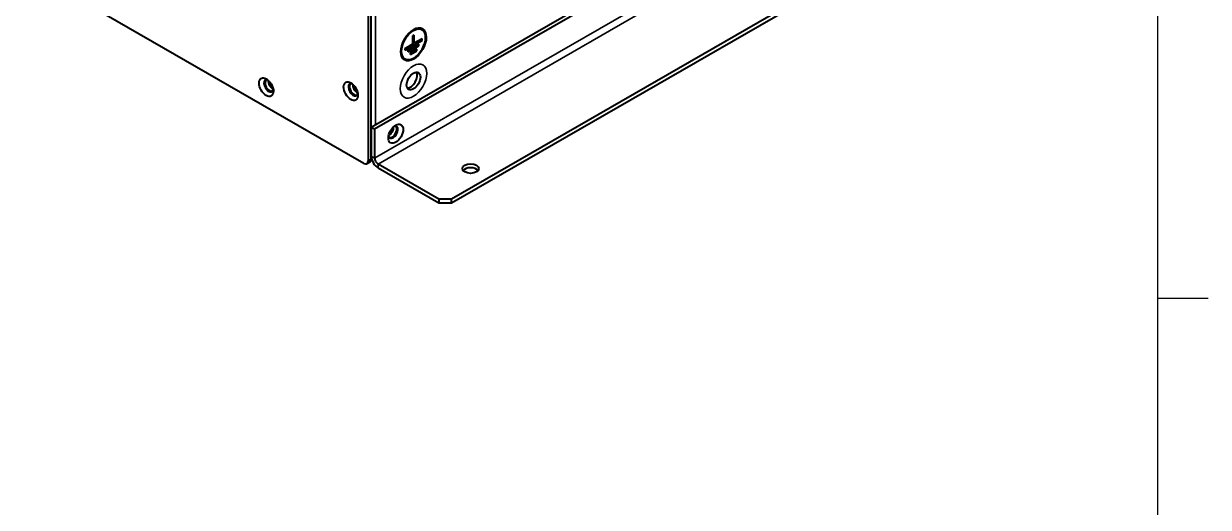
# Model space of a CAD drawing. Header units: millimetres. Extents: x 0 to 1682, y 0 to 1188.
# Drawn here: x 1490.2 to 1648.8, y 863 to 927.8 of the extents above; entities that cross this region are included whole.
import ezdxf

# ---------------------------------------------------------------- set-up
doc = ezdxf.new("R2010")
doc.units = ezdxf.units.MM
doc.header["$LTSCALE"] = 2
doc.layers.get('0').update_dxf_attribs({"color": 3, "lineweight": 25})
for name, color, linetype, lineweight in [('가시적인 것(ISO)', 3, 'Continuous', 40), ('가시적인 좁은 것(ISO)', 3, 'Continuous', 35), ('경계(ISO)', 7, 'Continuous', 25)]:
    doc.layers.add(name, color=color, linetype=linetype, lineweight=lineweight)

# ---------------------------------------------------------------- blocks, each defined once
blk = doc.blocks.new('경계 Default Border')
at = {"layer": '경계(ISO)'}
blk.add_line((821, 445.5), (824.4, 445.5), dxfattribs=at)
at = {"layer": '경계(ISO)', "flags": 128}
blk.add_lwpolyline([(20, 20), (20, 574), (821, 574), (821, 20), (20, 20)], dxfattribs=at)

msp = doc.modelspace()

# ---------------------------------------------------------------- linework, layer by layer
at = {"layer": '가시적인 것(ISO)'}
for p, q in [((1535.75, 909.061), (1386.975, 994.735)), ((1536.316, 966.944), (1536.316, 909.389)), ((1536.74, 909.633), (1536.74, 967.189)), ((1587.667, 943.211), (1536.74, 913.885)), ((1588.139, 942.962), (1537.192, 913.624)), ((1608.016, 939.146), (1547.488, 904.29)), ((1547.488, 903.767), (1608.016, 938.623)), ((1542.298, 926.127), (1542.496, 926.241)), ((1542.499, 926.24), (1542.301, 926.126)), ((1542.496, 926.241), (1542.499, 926.24)), ((1542.499, 925.16), (1542.499, 926.24)), ((1543.594, 927.07), (1543.597, 927.069)), ((1541.265, 924.454), (1542.298, 925.048)), ((1541.268, 924.223), (1543.531, 925.526)), ((1542.301, 925.046), (1541.268, 924.452)), ((1541.69, 924.207), (1543.104, 925.022)), ((1543.107, 925.02), (1541.692, 924.206)), ((1541.692, 923.977), (1543.107, 924.791)), ((1542.298, 926.127), (1542.301, 926.126)), ((1542.298, 925.048), (1542.298, 926.127)), ((1542.298, 925.048), (1542.301, 925.046)), ((1542.301, 926.126), (1542.301, 925.046)), ((1542.499, 925.164), (1543.528, 925.757)), ((1543.531, 925.755), (1542.499, 925.16)), ((1543.104, 925.022), (1543.107, 925.02)), ((1543.107, 924.791), (1543.107, 925.02)), ((1543.528, 925.757), (1543.531, 925.755)), ((1543.531, 925.526), (1543.531, 925.755)), ((1541.265, 924.454), (1541.268, 924.452)), ((1541.265, 924.225), (1541.265, 924.454)), ((1541.265, 924.225), (1541.268, 924.223)), ((1541.268, 924.452), (1541.268, 924.223)), ((1541.69, 924.207), (1541.692, 924.206)), ((1541.69, 923.978), (1541.69, 924.207)), ((1541.69, 923.978), (1541.692, 923.977)), ((1541.692, 924.206), (1541.692, 923.977)), ((1541.972, 923.88), (1542.821, 924.368)), ((1541.972, 923.88), (1541.975, 923.878)), ((1541.972, 923.651), (1541.972, 923.88)), ((1541.972, 923.651), (1541.975, 923.649)), ((1542.824, 924.367), (1541.975, 923.878)), ((1541.975, 923.649), (1542.824, 924.138)), ((1541.975, 923.878), (1541.975, 923.649)), ((1542.821, 924.368), (1542.824, 924.367)), ((1542.824, 924.138), (1542.824, 924.367)), ((1541.199, 922.911), (1541.202, 922.909)), ((1537.192, 913.624), (1536.74, 913.885)), ((1536.74, 913.885), (1536.74, 910.026)), ((1537.192, 913.624), (1537.192, 909.765)), ((1536.573, 909.266), (1536.149, 909.021)), ((1545.791, 904.29), (1537.645, 908.981)), ((1537.645, 908.458), (1545.791, 903.767)), ((1547.488, 904.29), (1545.791, 904.29)), ((1545.791, 904.29), (1545.791, 903.767)), ((1547.488, 903.767), (1547.488, 904.29)), ((1545.791, 903.767), (1547.488, 903.767))]:
    msp.add_line(p, q, dxfattribs=at)
for centre, major_axis, ratio, start_param, end_param in [((1542.397, 924.991), (-1.198, -2.08), 0.5780931, 3.1415927, 6.2831853), ((1542.397, 924.991), (-1.138, -1.976), 0.5780931, 0.0012381, 3.1403545), ((1523.008, 919.455), (-0.449, 0.78), 0.5780931, 5.7259831, 9.9819802), ((1523.107, 919.512), (-0.449, 0.78), 0.5780931, 0.110004, 3.0315886), ((1523.107, 919.512), (0.419, -0.728), 0.5780931, 2.9434473, 6.4813306), ((1523.531, 919.756), (0.419, -0.728), 0.5780931, 3.7928346, 5.6319433), ((1523.531, 919.756), (-0.324, 0.562), 0.5780931, 0.7147975, 2.4267951), ((1541.972, 920.33), (-0.649, -1.127), 0.5780931, 0.3317813, 2.8098113), ((1534.322, 918.924), (-0.449, 0.78), 0.5780931, 5.7259831, 9.9819802), ((1534.421, 918.981), (-0.449, 0.78), 0.5780931, 0.110004, 3.0315886), ((1534.421, 918.981), (0.419, -0.728), 0.5780931, 2.9434473, 6.4813306), ((1534.845, 919.225), (0.419, -0.728), 0.5780931, 3.7928346, 5.6319433), ((1534.845, 919.225), (-0.324, 0.562), 0.5780931, 0.7147975, 2.4267951), ((1539.667, 913.233), (-0.449, -0.78), 0.5780931, 5.7442866, 9.9636767), ((1539.144, 913.534), (0.419, 0.728), 0.5780931, 3.8042379, 5.6205401), ((1539.568, 913.29), (0.419, 0.728), 0.5780931, 2.9434473, 6.4813306), ((1539.144, 913.534), (-0.324, -0.562), 0.5780931, 0.7360297, 2.4055629), ((1539.568, 913.29), (-0.449, -0.78), 0.5780931, 0.110004, 3.0315886), ((1535.75, 909.715), (0.399, -0.693), 0.5780931, 5.4997209, 7.0705172), ((1536.174, 909.959), (0.399, -0.693), 0.5780931, 0, 0.7873319), ((1537.645, 909.505), (0.639, -1.109), 0.5780931, 3.9289245, 5.4997209), ((1536.74, 910.285), (-0.399, 0.693), 0.5780931, 2.3581282, 2.4739997), ((1537.645, 909.505), (0.319, -0.555), 0.5780931, 3.9289245, 5.4997209), ((1550.033, 907.839), (-1.1, 0), 0.5758617, 3.5673402, 5.8574377)]:
    msp.add_ellipse(centre, major_axis=major_axis, ratio=ratio, start_param=start_param, end_param=end_param, dxfattribs=at)
for centre, major_axis, ratio in [((1542.4, 924.989), (-1.198, -2.08), 0.5780931), ((1542.4, 924.989), (-1.138, -1.976), 0.5780931), ((1522.683, 919.267), (-0.679, 1.179), 0.5780931), ((1533.996, 918.737), (-0.679, 1.179), 0.5780931), ((1542.397, 920.085), (-0.649, -1.127), 0.5780931), ((1540.021, 913.029), (-0.699, -1.213), 0.5780931), ((1550.033, 908.362), (1.1, 0), 0.5758617)]:
    msp.add_ellipse(centre, major_axis=major_axis, ratio=ratio, dxfattribs=at)
for points in [[(1536.74, 909.999), (1536.74, 909.999), (1536.74, 909.999), (1536.739, 909.999)], [(1536.74, 909.633), (1536.74, 909.632), (1536.74, 909.632), (1536.74, 909.631)], [(1536.74, 909.631), (1536.74, 909.631), (1536.74, 909.631), (1536.74, 909.631)]]:
    msp.add_open_spline(points, degree=3, dxfattribs=at)
at = {"layer": '가시적인 좁은 것(ISO)'}
for p, q in [((1537.192, 909.765), (1599.418, 945.598)), ((1537.306, 944.623), (1537.306, 914.21)), ((1599.87, 944.815), (1537.645, 908.981)), ((1536.74, 909.633), (1536.316, 909.389)), ((1536.74, 910.026), (1537.192, 909.765)), ((1537.645, 908.981), (1537.645, 908.458))]:
    msp.add_line(p, q, dxfattribs=at)
msp.add_ellipse((1542.397, 920.085), major_axis=(-1.248, -2.166), ratio=0.5780931, dxfattribs=at)

# ---------------------------------------------------------------- block references
at = {"xscale": 2, "yscale": 2, "zscale": 2}
msp.add_blockref('경계 Default Border', (0, 0), dxfattribs=at)

doc.saveas('drawing.dxf')
